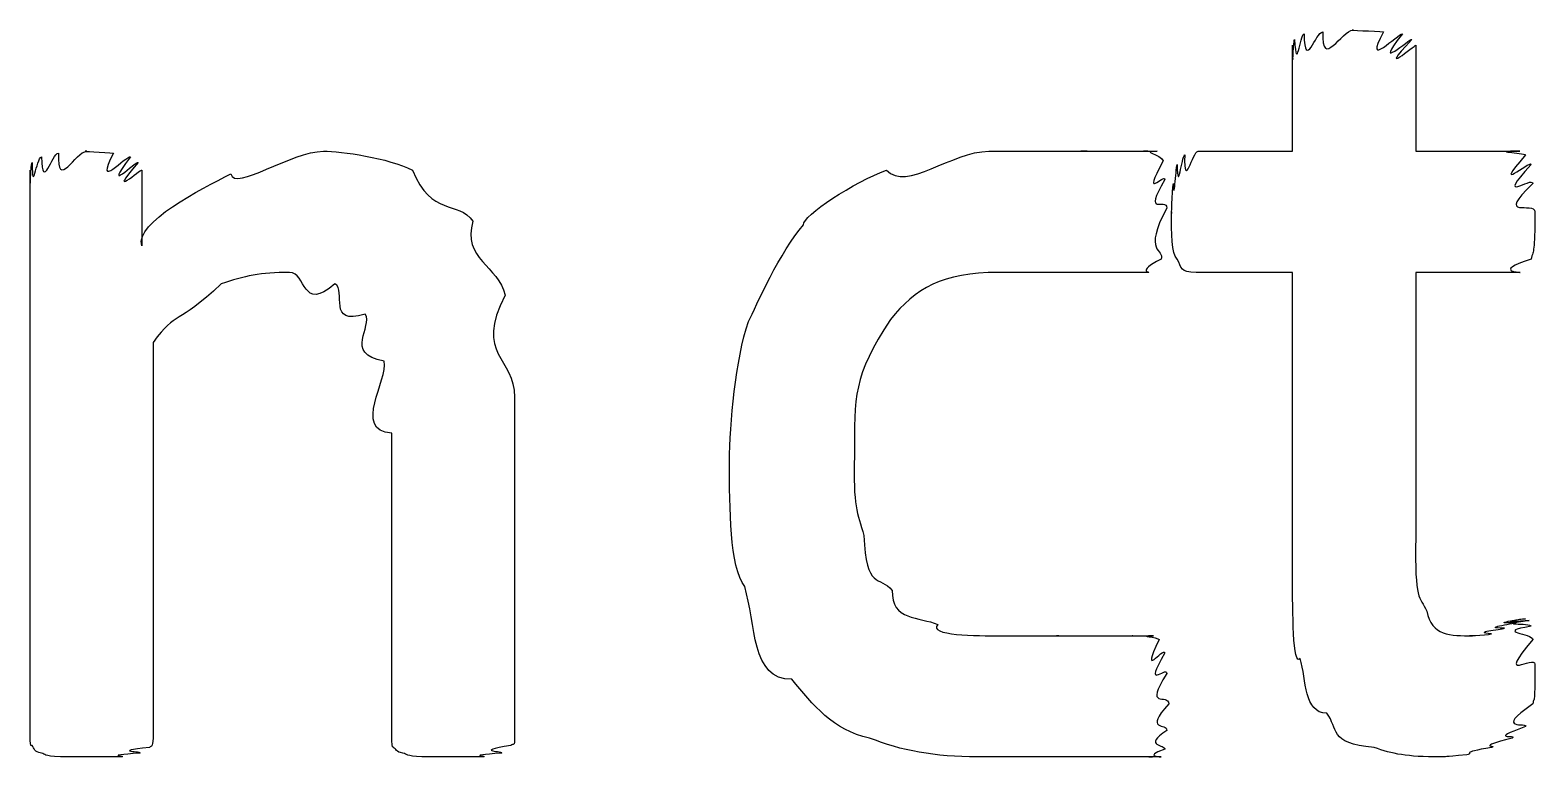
# Model space of a CAD drawing. Header units: millimetres. Extents: x 0 to 216, y 0 to 279.
# Drawn here: x 60.794 to 65.176, y 57.647 to 59.764 of the extents above; entities that cross this region are included whole.
import ezdxf

# ---------------------------------------------------------------- set-up
doc = ezdxf.new("R2010")
doc.units = ezdxf.units.MM
doc.layers.get('0').update_dxf_attribs({"linetype": 'CONTINUOUS'})

msp = doc.modelspace()

# ---------------------------------------------------------------- linework, layer by layer
at = {"color": 0}
for p, q in [((64.4701, 59.4113), (64.4701, 59.72)), ((64.8286, 59.72), (64.8286, 59.4113)), ((64.1946, 59.4113), (64.4701, 59.4113)), ((64.8286, 59.4113), (65.1316, 59.4113)), ((60.7935, 57.7024), (60.7935, 59.3563)), ((61.1188, 59.3563), (61.1188, 59.1358)), ((64.4701, 59.0585), (64.189, 59.0585)), ((64.4701, 58.1656), (64.4701, 59.0585)), ((65.1316, 59.0585), (64.8286, 59.0585)), ((64.8286, 59.0585), (64.8286, 58.287)), ((61.1519, 58.8546), (61.1519, 57.7024)), ((62.2046, 58.6948), (62.2046, 57.7024)), ((61.8465, 57.7024), (61.8465, 58.59)), ((65.1757, 57.9176), (65.1757, 57.9176)), ((64.1092, 57.8019), (64.1092, 57.8019))]:
    msp.add_line(p, q, dxfattribs=at)
for points in [[(64.4701, 59.72), (64.4701, 59.6209), (64.4715, 59.7285), (64.4758, 59.7366)], [(64.4758, 59.7366), (64.4811, 59.6346), (64.4924, 59.7489), (64.5033, 59.7531)], [(64.5033, 59.7531), (64.5061, 59.6427), (64.5365, 59.7588), (64.5583, 59.7588)], [(64.5583, 59.7588), (64.5541, 59.6456), (64.6134, 59.7641), (64.6465, 59.7641)], [(64.6465, 59.7641), (64.6247, 59.7641), (64.7129, 59.7613), (64.7347, 59.7588)], [(64.7347, 59.7588), (64.6712, 59.6427), (64.7788, 59.756), (64.7898, 59.7531)], [(64.7898, 59.7531), (64.6977, 59.6346), (64.8134, 59.7436), (64.8173, 59.7366)], [(64.8173, 59.7366), (64.7086, 59.6209), (64.8286, 59.7228), (64.8286, 59.72)], [(60.7991, 59.3781), (60.8005, 59.279), (60.8115, 59.3908), (60.8266, 59.3947)], [(60.8266, 59.3947), (60.8295, 59.2899), (60.857, 59.406), (60.8764, 59.406)], [(60.8764, 59.406), (60.8707, 59.2928), (60.9258, 59.4113), (60.9589, 59.4113)], [(60.9589, 59.4113), (60.9328, 59.4113), (61.014, 59.4085), (61.0362, 59.406)], [(61.0362, 59.406), (60.9769, 59.2899), (61.0747, 59.4018), (61.0856, 59.3947)], [(61.0856, 59.3947), (60.9988, 59.279), (61.1036, 59.3852), (61.1078, 59.3781)], [(61.3777, 59.3453), (61.389, 59.2928), (61.5555, 59.4113), (61.6479, 59.4113)], [(61.6479, 59.4113), (61.7001, 59.4113), (61.8367, 59.3919), (61.9069, 59.3563)], [(63.2876, 59.3563), (63.3444, 59.2928), (63.4781, 59.4113), (63.5854, 59.4113)], [(63.5854, 59.4113), (63.6199, 59.4113), (63.6859, 59.4113), (63.7342, 59.4113)], [(63.7342, 59.4113), (63.7191, 59.4113), (63.8309, 59.4113), (63.8722, 59.4113)], [(63.8722, 59.4113), (63.8006, 59.4113), (63.9491, 59.4113), (63.9822, 59.4113)], [(63.9822, 59.4113), (63.9837, 59.4113), (64.0373, 59.4113), (64.0486, 59.4113)], [(64.0486, 59.4113), (64.0098, 59.4113), (64.0719, 59.4113), (64.0761, 59.4113)], [(64.0761, 59.4113), (64.0211, 59.4113), (64.0884, 59.4018), (64.0927, 59.3838)], [(64.0927, 59.3838), (64.0278, 59.2596), (64.098, 59.3506), (64.098, 59.3288)], [(64.1339, 59.3729), (64.1354, 59.2818), (64.1477, 59.3961), (64.1558, 59.4004)], [(64.1558, 59.4004), (64.1533, 59.2928), (64.1794, 59.4113), (64.1946, 59.4113)], [(65.1316, 59.4113), (65.0353, 59.4113), (65.1439, 59.4071), (65.1482, 59.4004)], [(65.1482, 59.4004), (65.0462, 59.2818), (65.1605, 59.3866), (65.1648, 59.3729)], [(60.7935, 59.3563), (60.7935, 59.2638), (60.7949, 59.37), (60.7991, 59.3781)], [(61.1078, 59.3781), (61.0097, 59.2638), (61.1188, 59.363), (61.1188, 59.3563)], [(61.1188, 59.1358), (61.0979, 59.2046), (61.2923, 59.3012), (61.3777, 59.3453)], [(61.9069, 59.3563), (61.9622, 59.2197), (62.0391, 59.2695), (62.0832, 59.2074)], [(63.0453, 59.1965), (63.0424, 59.224), (63.1956, 59.3231), (63.2876, 59.3563)], [(64.123, 59.3178), (64.1244, 59.2529), (64.1297, 59.3577), (64.1339, 59.3729)], [(65.1648, 59.3729), (65.0543, 59.2529), (65.17, 59.3397), (65.17, 59.3178)], [(64.098, 59.3288), (64.032, 59.2155), (64.1036, 59.279), (64.1036, 59.2459)], [(64.1174, 59.2349), (64.1174, 59.2088), (64.1188, 59.2956), (64.123, 59.3178)], [(65.17, 59.3178), (65.0572, 59.2088), (65.1757, 59.2681), (65.1757, 59.2349)], [(62.0832, 59.2074), (62.0504, 59.0984), (62.1577, 59.0765), (62.1771, 58.9926)], [(64.1036, 59.2459), (64.032, 59.1136), (64.098, 59.1263), (64.087, 59.0973)], [(64.1339, 59.0973), (64.1174, 59.1136), (64.1174, 59.1714), (64.1174, 59.2349)], [(65.1757, 59.2349), (65.1757, 59.1136), (65.1715, 59.1263), (65.1648, 59.0973)], [(62.8855, 58.9153), (62.9073, 58.9594), (62.9789, 59.122), (63.0453, 59.1965)], [(64.087, 59.0973), (64.0098, 59.0585), (64.0623, 59.0585), (64.0486, 59.0585)], [(64.189, 59.0585), (64.1421, 59.0585), (64.1477, 59.0709), (64.1339, 59.0973)], [(65.1648, 59.0973), (65.0434, 59.0585), (65.1454, 59.0585), (65.1316, 59.0585)], [(61.5488, 59.0585), (61.4659, 59.0585), (61.4165, 59.0476), (61.3502, 59.0254)], [(61.6811, 59.0254), (61.583, 58.94), (61.5996, 59.0585), (61.5488, 59.0585)], [(63.6129, 59.0585), (63.4503, 59.0585), (63.3719, 59.0116), (63.2989, 58.9209)], [(63.784, 59.0585), (63.6531, 59.0585), (63.6792, 59.0585), (63.6129, 59.0585)], [(63.905, 59.0585), (63.8665, 59.0585), (63.8309, 59.0585), (63.784, 59.0585)], [(63.9932, 59.0585), (63.9353, 59.0585), (63.941, 59.0585), (63.905, 59.0585)], [(64.0486, 59.0585), (63.9794, 59.0585), (64.0154, 59.0585), (63.9932, 59.0585)], [(61.3502, 59.0254), (61.2193, 58.9001), (61.2207, 58.9499), (61.1519, 58.8546)], [(61.7693, 58.9372), (61.656, 58.9001), (61.7167, 59.0063), (61.6811, 59.0254)], [(62.1771, 58.9926), (62.0861, 58.8162), (62.2046, 58.8119), (62.2046, 58.6948)], [(61.8243, 58.7996), (61.7044, 58.8229), (61.794, 58.9001), (61.7693, 58.9372)], [(62.8304, 58.5075), (62.8304, 58.6176), (62.8481, 58.8049), (62.8855, 58.9153)], [(63.2989, 58.9209), (63.1899, 58.7569), (63.1941, 58.6962), (63.1941, 58.5241)], [(61.8465, 58.59), (61.7305, 58.5982), (61.8381, 58.747), (61.8243, 58.7996)], [(62.8745, 58.1434), (62.8304, 58.2013), (62.8304, 58.371), (62.8304, 58.5075)], [(63.1941, 58.5241), (63.1899, 58.3777), (63.2023, 58.3586), (63.2217, 58.2923)], [(63.2217, 58.2923), (63.2273, 58.1325), (63.2672, 58.1766), (63.3042, 58.1325)], [(64.8286, 58.287), (64.8257, 58.0954), (64.8395, 58.1187), (64.8614, 58.0718)], [(64.4924, 57.9342), (64.4701, 57.9039), (64.4701, 58.0775), (64.4701, 58.1656)], [(63.0121, 57.8735), (62.8922, 57.8707), (62.9073, 58.0362), (62.8745, 58.1434)], [(63.3042, 58.1325), (63.3003, 58.0443), (63.3843, 58.0552), (63.4365, 58.0334)], [(64.8614, 58.0718), (64.8741, 58.0002), (64.9305, 58.0002), (64.9937, 58.0002)], [(63.4365, 58.0334), (63.4062, 58.0002), (63.5522, 58.0002), (63.6185, 58.0002)], [(65.049, 58.0058), (64.9884, 58.0111), (65.0766, 58.0182), (65.0875, 58.0224)], [(65.0875, 58.0224), (65.0131, 58.0224), (65.1122, 58.0348), (65.1207, 58.039)], [(65.1207, 58.039), (65.0325, 58.0334), (65.1397, 58.0499), (65.1482, 58.0499)], [(65.1482, 58.0499), (65.0434, 58.0334), (65.1549, 58.0471), (65.1591, 58.0443)], [(65.1591, 58.0443), (65.0505, 58.0291), (65.1648, 58.039), (65.1648, 58.0277)], [(65.1648, 58.0277), (65.0543, 58.0111), (65.17, 58.0072), (65.17, 57.9893)], [(63.6185, 58.0002), (63.657, 58.0002), (63.7413, 58.0002), (63.7893, 58.0002)], [(63.7893, 58.0002), (63.7522, 58.0002), (63.8789, 58.0002), (63.9163, 58.0002)], [(63.9163, 58.0002), (63.9438, 58.0002), (63.9822, 58.0002), (64.0045, 58.0002)], [(64.0045, 58.0002), (63.9907, 58.0002), (64.05, 58.0002), (64.0652, 58.0002)], [(64.0652, 58.0002), (64.0126, 58.0002), (64.0775, 57.996), (64.0814, 57.9893)], [(64.0814, 57.9893), (64.0235, 57.8679), (64.0941, 57.9684), (64.098, 57.9508)], [(64.9937, 58.0002), (64.958, 58.0002), (65.0339, 58.0016), (65.049, 58.0058)], [(65.17, 57.9893), (65.0572, 57.857), (65.1757, 57.9466), (65.1757, 57.9176)], [(64.098, 57.9508), (64.032, 57.8347), (64.1036, 57.9148), (64.1036, 57.8901)], [(64.5693, 57.7744), (64.5033, 57.7755), (64.51, 57.8707), (64.4924, 57.9342)], [(64.1036, 57.8901), (64.0348, 57.7825), (64.1092, 57.8347), (64.1092, 57.8019)], [(65.1757, 57.9176), (65.1757, 57.7797), (65.1729, 57.8309), (65.17, 57.8019)], [(63.2382, 57.7024), (63.1306, 57.7247), (63.0742, 57.7991), (63.0121, 57.8735)], [(64.1092, 57.8019), (64.0348, 57.7204), (64.1064, 57.7465), (64.1036, 57.7247)], [(65.17, 57.8019), (65.0505, 57.7204), (65.1591, 57.7494), (65.1482, 57.7356)], [(64.7072, 57.6749), (64.5721, 57.6873), (64.6053, 57.7303), (64.5693, 57.7744)], [(64.1036, 57.7247), (64.032, 57.6763), (64.1008, 57.6834), (64.098, 57.6696)], [(65.1482, 57.7356), (65.0325, 57.6943), (65.1274, 57.7137), (65.1097, 57.7024)], [(60.7991, 57.6806), (60.7935, 57.6763), (60.7935, 57.6943), (60.7935, 57.7024)], [(60.8266, 57.6584), (60.8044, 57.6612), (60.8058, 57.6721), (60.7991, 57.6806)], [(61.141, 57.6749), (61.021, 57.6612), (61.1269, 57.6654), (61.1131, 57.6584)], [(61.1519, 57.7024), (61.1491, 57.6721), (61.1477, 57.682), (61.141, 57.6749)], [(61.8518, 57.6749), (61.8476, 57.6721), (61.8465, 57.6915), (61.8465, 57.7024)], [(61.8793, 57.6584), (61.8589, 57.6612), (61.8589, 57.6711), (61.8518, 57.6749)], [(62.1937, 57.6806), (62.0751, 57.6612), (62.1799, 57.6654), (62.1661, 57.6584)], [(62.2046, 57.7024), (62.2046, 57.6763), (62.2004, 57.6873), (62.1937, 57.6806)], [(63.5522, 57.6474), (63.4284, 57.6474), (63.3293, 57.6654), (63.2382, 57.7024)], [(64.9002, 57.6474), (64.801, 57.6474), (64.7622, 57.6559), (64.7072, 57.6749)], [(65.049, 57.6749), (64.951, 57.6584), (65.0021, 57.6598), (64.9774, 57.6531)], [(65.1097, 57.7024), (64.9951, 57.6721), (65.0709, 57.682), (65.049, 57.6749)], [(60.8817, 57.6474), (60.8295, 57.6502), (60.8404, 57.6545), (60.8266, 57.6584)], [(60.9699, 57.6474), (60.8774, 57.6474), (60.9064, 57.6474), (60.8817, 57.6474)], [(61.0581, 57.6474), (60.948, 57.6474), (61.0059, 57.6474), (60.9699, 57.6474)], [(61.1131, 57.6584), (60.9946, 57.6502), (61.0828, 57.6502), (61.0581, 57.6474)], [(61.9347, 57.6474), (61.885, 57.6502), (61.8931, 57.6545), (61.8793, 57.6584)], [(62.0282, 57.6474), (61.9319, 57.6474), (61.9594, 57.6474), (61.9347, 57.6474)], [(62.1111, 57.6474), (62.0021, 57.6474), (62.0614, 57.6474), (62.0282, 57.6474)], [(62.1661, 57.6584), (62.0504, 57.6502), (62.1358, 57.6502), (62.1111, 57.6474)], [(63.7124, 57.6474), (63.602, 57.6474), (63.6076, 57.6474), (63.5522, 57.6474)], [(63.8609, 57.6474), (63.7081, 57.6474), (63.7674, 57.6474), (63.7124, 57.6474)], [(63.9822, 57.6474), (63.9177, 57.6474), (63.9078, 57.6474), (63.8609, 57.6474)], [(64.0595, 57.6474), (63.9879, 57.6474), (64.0182, 57.6474), (63.9822, 57.6474)], [(64.087, 57.6474), (64.0168, 57.6474), (64.0733, 57.6474), (64.0595, 57.6474)], [(64.098, 57.6696), (64.0278, 57.6474), (64.0941, 57.6474), (64.087, 57.6474)], [(64.9774, 57.6531), (64.9002, 57.6474), (64.9249, 57.6474), (64.9002, 57.6474)]]:
    msp.add_open_spline(points, degree=3, dxfattribs=at)

doc.saveas('drawing.dxf')
